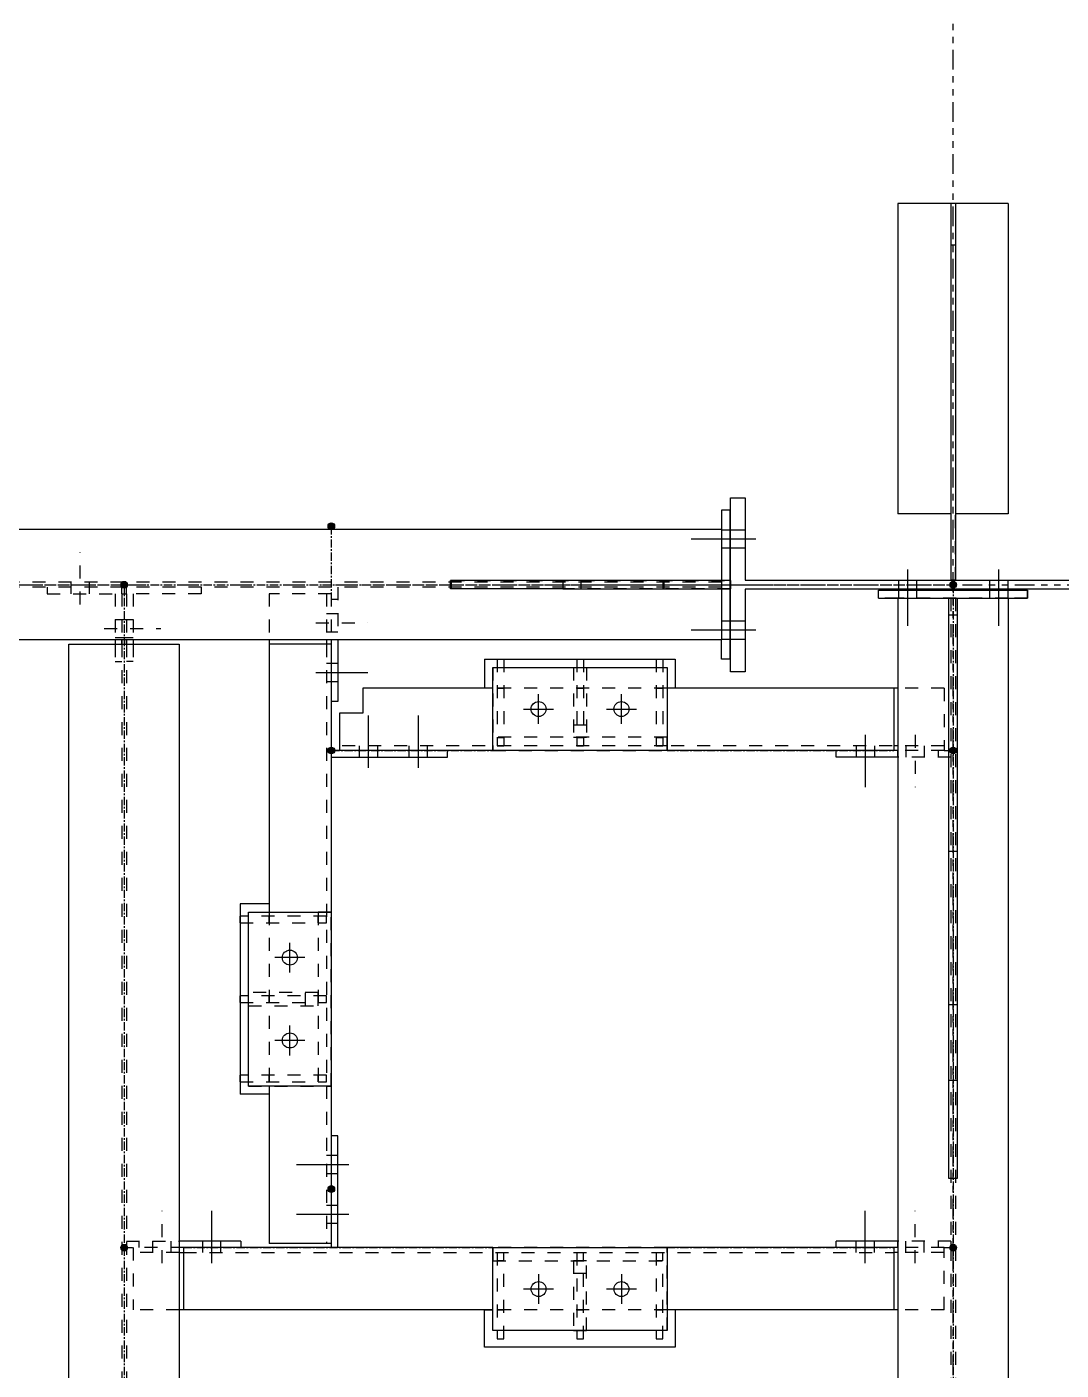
# Model space of a CAD drawing. Header units: inches. Extents: x 209270 to 234360, y -180214 to -150194.
# Drawn here: x 230801 to 232361, y -155699 to -153673 of the extents above; entities that cross this region are included whole.
import ezdxf

# ---------------------------------------------------------------- set-up
doc = ezdxf.new("R2010")
doc.units = ezdxf.units.IN
doc.header["$LTSCALE"] = 10
doc.header["$MEASUREMENT"] = 0
for name, pattern in [('CENTER', [2, 1.25, -0.25, 0.25, -0.25]), ('DXK_LINE_DOT2', [3.9198, 1.9599, -1.9599]), ('DXK_LINE_DOT5', [7.8785, 2.979, -0.9799, 0.9799, -0.9799, 0.9799, -0.9799])]:
    doc.linetypes.add(name, pattern=pattern)
for name, color, linetype in [('_STR_0', 2, 'Continuous'), ('_STR_1', 2, 'Continuous'), ('_STR_2', 2, 'Continuous'), ('_STR_4', 2, 'Continuous')]:
    doc.layers.add(name, color=color, linetype=linetype)

# ---------------------------------------------------------------- blocks, each defined once
blk = doc.blocks.new('GridLine-116860372-116904 - 114867')
at = {"layer": '_STR_2', "linetype": 'DXK_LINE_DOT5'}
blk.add_line((232197.6, -167130.5), (232197.6, -151923.3), dxfattribs=at)
blk = doc.blocks.new('GridLine-116860372-116908 - 114867')
at = {"layer": '_STR_2', "linetype": 'DXK_LINE_DOT5'}
blk.add_line((210782.4, -154514.2), (232759.1, -154514.2), dxfattribs=at)
blk = doc.blocks.new('Part-116860372-116054 - 114867')
at = {"layer": '_STR_1', "linetype": 'DXK_LINE_DOT2'}
for p, q in [((231848.4, -154430.9), (231848.4, -154507.9)), ((231848.4, -154520.4), (231848.4, -154597.4)), ((231860.9, -154507.9), (231860.9, -154520.4))]:
    blk.add_line(p, q, dxfattribs=at)
at = {"layer": '_STR_2', "linetype": 'Continuous'}
for p, q in [((231848.4, -154401.7), (231848.4, -154430.9)), ((231860.9, -154401.7), (231848.4, -154401.7)), ((231860.9, -154401.7), (231860.9, -154507.9)), ((231860.9, -154520.4), (231860.9, -154626.7)), ((231848.4, -154626.7), (231848.4, -154597.4)), ((231860.9, -154626.7), (231848.4, -154626.7))]:
    blk.add_line(p, q, dxfattribs=at)
blk = doc.blocks.new('Part-116860372-150008 - 114867')
at = {"layer": '_STR_1', "linetype": 'DXK_LINE_DOT2'}
blk.add_line((231166.3, -155007.9), (231166.3, -155270.4), dxfattribs=at)
at = {"layer": '_STR_2', "linetype": 'Continuous'}
for p, q in [((231122.6, -154995.4), (231122.6, -155282.9)), ((231166.3, -154995.4), (231122.6, -154995.4)), ((231166.3, -154995.4), (231166.3, -155007.9)), ((231166.3, -155270.4), (231166.3, -155282.9)), ((231166.3, -155282.9), (231122.6, -155282.9))]:
    blk.add_line(p, q, dxfattribs=at)
blk = doc.blocks.new('Part-116860372-114886 - 114867')
at = {"layer": '_STR_4', "linetype": 'Continuous'}
blk.add_hatch(color=256, dxfattribs=at).paths.add_polyline_path([(232197.6, -154519.2, -1), (232197.6, -154509.2, -1)])
at = {"layer": '_STR_2', "linetype": 'Continuous'}
for p, q in [((231862.1, -154645.4), (231862.1, -154382.9)), ((231862.1, -154382.9), (231883.9, -154382.9)), ((231883.9, -154382.9), (231883.9, -154507.4)), ((232511.3, -154382.9), (232533, -154382.9)), ((232511.3, -154507.4), (232511.3, -154382.9)), ((232533, -154382.9), (232533, -154645.4)), ((231883.9, -154507.4), (232511.3, -154507.4)), ((232511.3, -154520.9), (231883.9, -154520.9)), ((231883.9, -154520.9), (231883.9, -154645.4)), ((232511.3, -154645.4), (232511.3, -154520.9)), ((231883.9, -154645.4), (231862.1, -154645.4)), ((232533, -154645.4), (232511.3, -154645.4))]:
    blk.add_line(p, q, dxfattribs=at)
at = {"layer": '_STR_4', "linetype": 'CENTER'}
blk.add_line((232197.6, -154514.2), (232197.6, -154514.2), dxfattribs=at)
at = {"layer": '_STR_4', "linetype": 'Continuous'}
blk.add_circle((232197.6, -154514.2), 5, dxfattribs=at)
blk = doc.blocks.new('Part-116860372-150029 - 114867')
at = {"layer": '_STR_1', "linetype": 'DXK_LINE_DOT2'}
for p, q in [((231630.1, -154626.7), (231630.1, -154626.7)), ((231630.1, -154626.7), (231630.1, -154757)), ((231630.1, -154626.7), (231640.1, -154626.7)), ((231640.1, -154626.7), (231640.1, -154626.7)), ((231640.1, -154626.7), (231640.1, -154757)), ((231630.1, -154670.3), (231640.1, -154670.4)), ((231640.1, -154670.4), (231630.1, -154670.4)), ((231630.1, -154744.5), (231640.1, -154744.5)), ((231630.1, -154744.5), (231640.1, -154744.5)), ((231630.1, -154757), (231640.1, -154757)), ((231630.1, -154757), (231640.1, -154757))]:
    blk.add_line(p, q, dxfattribs=at)
blk = doc.blocks.new('Part-116860372-114889 - 114867')
at = {"layer": '_STR_4', "linetype": 'Continuous'}
blk.add_hatch(color=256, dxfattribs=at).paths.add_polyline_path([(232197.6, -154519.2, -1), (232197.6, -154509.2, -1)])
at = {"layer": '_STR_1', "linetype": 'DXK_LINE_DOT2'}
for p, q in [((231848.4, -154510.6), (228796.8, -154510.6)), ((231848.4, -154517.7), (228796.8, -154517.7)), ((231848.4, -154507.9), (231848.4, -154520.4))]:
    blk.add_line(p, q, dxfattribs=at)
at = {"layer": '_STR_2', "linetype": 'Continuous'}
for p, q in [((231848.4, -154430.9), (228796.8, -154430.9)), ((231848.4, -154430.9), (231848.4, -154507.9)), ((231848.4, -154520.4), (231848.4, -154597.4)), ((231848.4, -154597.4), (228796.8, -154597.4))]:
    blk.add_line(p, q, dxfattribs=at)
at = {"layer": '_STR_4', "linetype": 'CENTER'}
blk.add_line((228447.6, -154514.2), (232197.6, -154514.2), dxfattribs=at)
at = {"layer": '_STR_4', "linetype": 'Continuous'}
blk.add_circle((232197.6, -154514.2), 5, dxfattribs=at)
blk = doc.blocks.new('Part-116860372-150024 - 114867')
at = {"layer": '_STR_1', "linetype": 'DXK_LINE_DOT2'}
for p, q in [((231625.1, -154639.2), (231625.1, -154744.2)), ((231625.1, -154639.2), (231645.1, -154639.2)), ((231645.1, -154639.2), (231645.1, -154744.2)), ((231625.1, -154725.4), (231645.1, -154725.4)), ((231625.1, -154744.2), (231645.1, -154744.2))]:
    blk.add_line(p, q, dxfattribs=at)
blk = doc.blocks.new('Part-116860372-114979 - 114867')
at = {"layer": '_STR_4', "linetype": 'Continuous'}
blk.add_hatch(color=256, dxfattribs=at).paths.add_polyline_path([(232197.6, -154519.2, -1), (232197.6, -154509.2, -1)])
at = {"layer": '_STR_1', "linetype": 'DXK_LINE_DOT2'}
for p, q in [((232280.8, -154534.7), (232114.3, -154534.7)), ((232194, -154534.7), (232194, -157915)), ((232201.1, -154534.7), (232201.1, -157915))]:
    blk.add_line(p, q, dxfattribs=at)
at = {"layer": '_STR_2', "linetype": 'Continuous'}
for p, q in [((232114.3, -154534.7), (232114.3, -157915)), ((232280.8, -154534.7), (232280.8, -157915))]:
    blk.add_line(p, q, dxfattribs=at)
at = {"layer": '_STR_4', "linetype": 'CENTER'}
blk.add_line((232197.6, -154514.2), (232197.6, -158264.2), dxfattribs=at)
at = {"layer": '_STR_4', "linetype": 'Continuous'}
blk.add_circle((232197.6, -154514.2), 5, dxfattribs=at)
blk = doc.blocks.new('Part-116860372-115850 - 114867')
at = {"layer": '_STR_1', "linetype": 'DXK_LINE_DOT2'}
for p, q in [((232114.3, -154774.2), (232114.3, -154764.2)), ((232175.3, -154764.2), (232175.3, -154774.2)), ((232194, -154774.2), (232114.3, -154774.2))]:
    blk.add_line(p, q, dxfattribs=at)
at = {"layer": '_STR_2', "linetype": 'Continuous'}
for p, q in [((232021.5, -154774.2), (232021.5, -154764.2)), ((232114.3, -154764.2), (232108.1, -154764.2)), ((232114.3, -154774.2), (232021.5, -154774.2))]:
    blk.add_line(p, q, dxfattribs=at)
blk = doc.blocks.new('Bolt-116860372-115845 - 114867')
at = {"layer": '_STR_1', "linetype": 'DXK_LINE_DOT2'}
for p, q in [((232140.3, -155537.5), (232140.3, -155458.8)), ((232126.6, -155514.2), (232126.6, -155504.2)), ((232126.6, -155521.3), (232126.6, -155514.2)), ((232154.1, -155514.2), (232154.1, -155504.2)), ((232154.1, -155521.3), (232154.1, -155514.2))]:
    blk.add_line(p, q, dxfattribs=at)
at = {"layer": '_STR_2', "linetype": 'Continuous'}
for p, q in [((232065.3, -155537.5), (232065.3, -155458.8)), ((232051.6, -155514.2), (232051.6, -155504.2)), ((232051.6, -155521.3), (232051.6, -155514.2)), ((232079.1, -155514.2), (232079.1, -155504.2)), ((232079.1, -155521.3), (232079.1, -155514.2))]:
    blk.add_line(p, q, dxfattribs=at)
blk = doc.blocks.new('Part-116860372-114978 - 114867')
at = {"layer": '_STR_4', "linetype": 'Continuous'}
blk.add_hatch(color=256, dxfattribs=at).paths.add_polyline_path([(230947.6, -154519.2, -1), (230947.6, -154509.2, -1)])
at = {"layer": '_STR_1', "linetype": 'DXK_LINE_DOT2'}
for p, q in [((230944, -154527.7), (230944, -154597.4)), ((230944, -154527.7), (230951.1, -154527.7)), ((230951.1, -154527.7), (230951.1, -154597.4)), ((230944, -154603.7), (230944, -158174.7)), ((230951.1, -154603.7), (230951.1, -158174.7))]:
    blk.add_line(p, q, dxfattribs=at)
at = {"layer": '_STR_2', "linetype": 'Continuous'}
for p, q in [((230944, -154597.4), (230944, -154603.7)), ((230951.1, -154597.4), (230951.1, -154603.7)), ((230864.3, -158174.7), (230864.3, -154603.7)), ((230864.3, -154603.7), (231030.8, -154603.7)), ((231030.8, -154603.7), (231030.8, -158174.7))]:
    blk.add_line(p, q, dxfattribs=at)
at = {"layer": '_STR_4', "linetype": 'CENTER'}
blk.add_line((230947.6, -154514.2), (230947.6, -158264.2), dxfattribs=at)
at = {"layer": '_STR_4', "linetype": 'Continuous'}
blk.add_circle((230947.6, -154514.2), 5, dxfattribs=at)
blk = doc.blocks.new('Bolt-116860372-115857 - 114867')
at = {"layer": '_STR_2', "linetype": 'Continuous'}
for p, q in [((231286.3, -155389.2), (231207.6, -155389.2)), ((231260.1, -155375.4), (231252.9, -155375.4)), ((231270.1, -155375.4), (231260.1, -155375.4)), ((231260.1, -155402.9), (231252.9, -155402.9)), ((231270.1, -155402.9), (231260.1, -155402.9)), ((231260.1, -155450.4), (231252.9, -155450.4)), ((231270.1, -155450.4), (231260.1, -155450.4)), ((231286.3, -155464.2), (231207.6, -155464.2)), ((231260.1, -155477.9), (231252.9, -155477.9)), ((231270.1, -155477.9), (231260.1, -155477.9))]:
    blk.add_line(p, q, dxfattribs=at)
blk = doc.blocks.new('Part-116860372-150022 - 114867')
at = {"layer": '_STR_1', "linetype": 'DXK_LINE_DOT2'}
for p, q in [((231503.8, -154639.2), (231503.8, -154764.2)), ((231503.8, -154639.2), (231766.3, -154639.2)), ((231766.3, -154639.2), (231766.3, -154764.2)), ((231503.8, -154764.2), (231766.3, -154764.2))]:
    blk.add_line(p, q, dxfattribs=at)
blk = doc.blocks.new('Bolt-116860372-115843 - 114867')
at = {"layer": '_STR_1', "linetype": 'DXK_LINE_DOT2'}
for p, q in [((231004.8, -155537.5), (231004.8, -155458.8)), ((230991.1, -155514.2), (230991.1, -155504.2)), ((230991.1, -155521.3), (230991.1, -155514.2)), ((231018.6, -155514.2), (231018.6, -155504.2)), ((231018.6, -155521.3), (231018.6, -155514.2))]:
    blk.add_line(p, q, dxfattribs=at)
at = {"layer": '_STR_2', "linetype": 'Continuous'}
for p, q in [((231079.8, -155537.5), (231079.8, -155458.8)), ((231066.1, -155514.2), (231066.1, -155504.2)), ((231066.1, -155521.3), (231066.1, -155514.2)), ((231093.6, -155514.2), (231093.6, -155504.2)), ((231093.6, -155521.3), (231093.6, -155514.2))]:
    blk.add_line(p, q, dxfattribs=at)
blk = doc.blocks.new('Bolt-116860372-150030 - 114867')
at = {"layer": '_STR_2', "linetype": 'Continuous'}
for p, q in [((231572.6, -154724.2), (231572.6, -154679.2)), ((231697.6, -154724.2), (231697.6, -154679.2)), ((231550.1, -154701.7), (231595.1, -154701.7)), ((231675.1, -154701.7), (231720.1, -154701.7))]:
    blk.add_line(p, q, dxfattribs=at)
for centre in [(231572.6, -154701.7), (231697.6, -154701.7)]:
    blk.add_circle(centre, 11.3, dxfattribs=at)
blk = doc.blocks.new('Part-116860372-115853 - 114867')
at = {"layer": '_STR_2', "linetype": 'Continuous'}
for p, q in [((231272.6, -154764.2), (231260.1, -154764.2)), ((231435.1, -154774.2), (231435.1, -154764.2)), ((231260.1, -154774.2), (231435.1, -154774.2))]:
    blk.add_line(p, q, dxfattribs=at)
blk = doc.blocks.new('Part-116860372-150018 - 114867')
at = {"layer": '_STR_1', "linetype": 'DXK_LINE_DOT2'}
for p, q in [((231750.1, -155521.4), (231750.1, -155651.7)), ((231750.1, -155521.4), (231760.1, -155521.4)), ((231750.1, -155521.4), (231760.1, -155521.4)), ((231750.1, -155533.8), (231760.1, -155533.8)), ((231750.1, -155533.8), (231760.1, -155533.8)), ((231760.1, -155651.7), (231760.1, -155521.4)), ((231760.1, -155607.9), (231750.1, -155607.9)), ((231750.1, -155608), (231760.1, -155608)), ((231750.1, -155651.7), (231760.1, -155651.7)), ((231750.1, -155651.7), (231750.1, -155651.7)), ((231760.1, -155651.7), (231760.1, -155651.7))]:
    blk.add_line(p, q, dxfattribs=at)
blk = doc.blocks.new('Bolt-116860372-115851 - 114867')
at = {"layer": '_STR_1', "linetype": 'DXK_LINE_DOT2'}
for p, q in [((232140.3, -154740.8), (232140.3, -154819.5)), ((232126.5, -154757), (232126.5, -154764.2)), ((232126.5, -154764.2), (232126.5, -154774.2)), ((232154, -154757), (232154, -154764.2)), ((232154, -154764.2), (232154, -154774.2))]:
    blk.add_line(p, q, dxfattribs=at)
at = {"layer": '_STR_2', "linetype": 'Continuous'}
for p, q in [((232065.3, -154740.8), (232065.3, -154819.5)), ((232051.5, -154757), (232051.5, -154764.2)), ((232051.5, -154764.2), (232051.5, -154774.2)), ((232079, -154757), (232079, -154764.2)), ((232079, -154764.2), (232079, -154774.2))]:
    blk.add_line(p, q, dxfattribs=at)
blk = doc.blocks.new('Part-116860372-115378 - 114867')
at = {"layer": '_STR_1', "linetype": 'DXK_LINE_DOT2'}
for p, q in [((230831.5, -154517.7), (230831.5, -154527.7)), ((230944, -154527.7), (230944, -154517.7)), ((230831.5, -154527.7), (230934, -154527.7)), ((230934, -154527.7), (230934, -154597.4)), ((230944, -154603.7), (230944, -154597.4)), ((230934, -154603.7), (230934, -154630.2)), ((230934, -154630.2), (230944, -154630.2))]:
    blk.add_line(p, q, dxfattribs=at)
at = {"layer": '_STR_2', "linetype": 'Continuous'}
blk.add_line((230934, -154597.4), (230934, -154603.7), dxfattribs=at)
blk = doc.blocks.new('Bolt-116860372-115859 - 114867')
at = {"layer": '_STR_1', "linetype": 'DXK_LINE_DOT2'}
for p, q in [((231252.9, -154557.7), (231260.1, -154557.7)), ((231260.1, -154557.7), (231270.1, -154557.7)), ((231236.7, -154571.5), (231315.4, -154571.5)), ((231252.9, -154585.2), (231260.1, -154585.2)), ((231260.1, -154585.2), (231270.1, -154585.2))]:
    blk.add_line(p, q, dxfattribs=at)
at = {"layer": '_STR_2', "linetype": 'Continuous'}
for p, q in [((231252.9, -154632.7), (231260.1, -154632.7)), ((231260.1, -154632.7), (231270.1, -154632.7)), ((231236.7, -154646.5), (231315.4, -154646.5)), ((231252.9, -154660.2), (231260.1, -154660.2)), ((231260.1, -154660.2), (231270.1, -154660.2))]:
    blk.add_line(p, q, dxfattribs=at)
blk = doc.blocks.new('Part-116860372-150006 - 114867')
at = {"layer": '_STR_1', "linetype": 'DXK_LINE_DOT2'}
for p, q in [((231240.1, -155129.2), (231135.1, -155129.2)), ((231135.1, -155149.2), (231135.1, -155129.2)), ((231221.3, -155149.2), (231221.3, -155129.2)), ((231240.1, -155149.2), (231240.1, -155129.2)), ((231135.1, -155149.2), (231240.1, -155149.2))]:
    blk.add_line(p, q, dxfattribs=at)
blk = doc.blocks.new('Part-116860372-115095 - 114867')
at = {"layer": '_STR_4', "linetype": 'Continuous'}
for points in [[(231260.1, -154430.8, -1), (231260.1, -154420.8, -1)], [(231260.1, -155430.8, -1), (231260.1, -155420.8, -1)]]:
    blk.add_hatch(color=256, dxfattribs=at).paths.add_polyline_path(points)
at = {"layer": '_STR_1', "linetype": 'DXK_LINE_DOT2'}
for p, q in [((231260.1, -154527.7), (231166.3, -154527.7)), ((231166.3, -154527.7), (231166.3, -154597.4)), ((231252.9, -154527.7), (231252.9, -154597.4)), ((231260.1, -154527.7), (231260.1, -154690.2)), ((231252.9, -154603.7), (231252.9, -155507.9)), ((231166.3, -155007.9), (231166.3, -155270.4)), ((231260.1, -155007.9), (231260.1, -155270.4))]:
    blk.add_line(p, q, dxfattribs=at)
at = {"layer": '_STR_2', "linetype": 'Continuous'}
for p, q in [((231166.3, -154597.4), (231166.3, -155007.9)), ((231252.9, -154597.4), (231252.9, -154603.7)), ((231260.1, -154603.7), (231166.3, -154603.7)), ((231260.1, -154603.7), (231260.1, -155007.9)), ((231166.3, -155270.4), (231166.3, -155507.9)), ((231260.1, -155270.4), (231260.1, -155507.9)), ((231260.1, -155507.9), (231166.3, -155507.9))]:
    blk.add_line(p, q, dxfattribs=at)
at = {"layer": '_STR_4', "linetype": 'CENTER'}
for p, q in [((231260.1, -154425.8), (231260.1, -154527.7)), ((231260.1, -154690.2), (231260.1, -155007.9)), ((231260.1, -155270.4), (231260.1, -155425.8))]:
    blk.add_line(p, q, dxfattribs=at)
at = {"layer": '_STR_4', "linetype": 'Continuous'}
for centre in [(231260.1, -154425.8), (231260.1, -155425.8)]:
    blk.add_circle(centre, 5, dxfattribs=at)
blk = doc.blocks.new('Part-116860372-115096 - 114867')
at = {"layer": '_STR_4', "linetype": 'Continuous'}
for points in [[(230947.6, -155519.2, -1), (230947.6, -155509.2, -1)], [(232197.6, -155519.2, -1), (232197.6, -155509.2, -1)]]:
    blk.add_hatch(color=256, dxfattribs=at).paths.add_polyline_path(points)
at = {"layer": '_STR_1', "linetype": 'DXK_LINE_DOT2'}
for p, q in [((230961.1, -155514.2), (230961.1, -155607.9)), ((231037.1, -155514.2), (230961.1, -155514.2)), ((231766.3, -155514.2), (231503.8, -155514.2)), ((232184, -155514.2), (232108.1, -155514.2)), ((232184, -155607.9), (232184, -155514.2)), ((231030.8, -155521.3), (230961.1, -155521.3)), ((231037.1, -155521.3), (232108.1, -155521.3)), ((232184, -155521.3), (232114.3, -155521.3)), ((231030.8, -155607.9), (230961.1, -155607.9)), ((231766.3, -155607.9), (231503.8, -155607.9)), ((232184, -155607.9), (232114.3, -155607.9))]:
    blk.add_line(p, q, dxfattribs=at)
at = {"layer": '_STR_2', "linetype": 'Continuous'}
for p, q in [((231503.8, -155514.2), (231037.1, -155514.2)), ((231037.1, -155514.2), (231037.1, -155607.9)), ((232108.1, -155514.2), (231766.3, -155514.2)), ((232108.1, -155514.2), (232108.1, -155607.9)), ((231030.8, -155521.3), (231037.1, -155521.3)), ((232114.3, -155521.3), (232108.1, -155521.3)), ((231503.8, -155607.9), (231030.8, -155607.9)), ((232114.3, -155607.9), (231766.3, -155607.9))]:
    blk.add_line(p, q, dxfattribs=at)
at = {"layer": '_STR_4', "linetype": 'CENTER'}
for p, q in [((230947.6, -155514.2), (230961.1, -155514.2)), ((231037.1, -155514.2), (231503.8, -155514.2)), ((231766.3, -155514.2), (232108.1, -155514.2)), ((232184, -155514.2), (232197.6, -155514.2))]:
    blk.add_line(p, q, dxfattribs=at)
at = {"layer": '_STR_4', "linetype": 'Continuous'}
for centre in [(230947.6, -155514.2), (232197.6, -155514.2)]:
    blk.add_circle(centre, 5, dxfattribs=at)
blk = doc.blocks.new('Part-116860372-115097 - 114867')
at = {"layer": '_STR_4', "linetype": 'Continuous'}
for points in [[(231260.1, -154769.2, -1), (231260.1, -154759.2, -1)], [(232197.6, -154769.2, -1), (232197.6, -154759.2, -1)]]:
    blk.add_hatch(color=256, dxfattribs=at).paths.add_polyline_path(points)
at = {"layer": '_STR_1', "linetype": 'DXK_LINE_DOT2'}
for p, q in [((231766.3, -154670.4), (231503.8, -154670.4)), ((232184, -154670.4), (232114.3, -154670.4)), ((232184, -154670.4), (232184, -154764.2)), ((231766.3, -154757), (231272.6, -154757)), ((231766.3, -154764.2), (231503.8, -154764.2)), ((232184, -154757), (231766.3, -154757)), ((232184, -154764.2), (232108.1, -154764.2))]:
    blk.add_line(p, q, dxfattribs=at)
at = {"layer": '_STR_2', "linetype": 'Continuous'}
for p, q in [((231307.6, -154670.4), (231307.6, -154707.9)), ((231503.8, -154670.4), (231307.6, -154670.4)), ((232114.3, -154670.4), (231766.3, -154670.4)), ((232108.1, -154670.4), (232108.1, -154764.2)), ((231272.6, -154707.9), (231272.6, -154764.2)), ((231307.6, -154707.9), (231272.6, -154707.9)), ((231503.8, -154764.2), (231272.6, -154764.2)), ((232108.1, -154764.2), (231766.3, -154764.2)), ((232114.3, -154757), (232108.1, -154757))]:
    blk.add_line(p, q, dxfattribs=at)
at = {"layer": '_STR_4', "linetype": 'CENTER'}
for p, q in [((231260.1, -154764.2), (231503.8, -154764.2)), ((231766.3, -154764.2), (232108.1, -154764.2)), ((232184, -154764.2), (232197.6, -154764.2))]:
    blk.add_line(p, q, dxfattribs=at)
at = {"layer": '_STR_4', "linetype": 'Continuous'}
for centre in [(231260.1, -154764.2), (232197.6, -154764.2)]:
    blk.add_circle(centre, 5, dxfattribs=at)
blk = doc.blocks.new('Bolt-116860372-115408 - 114867')
at = {"layer": '_STR_2', "linetype": 'Continuous'}
for p, q in [((232128.8, -154491.2), (232128.8, -154576.2)), ((232128.8, -154491.2), (232128.8, -154576.2)), ((232128.8, -154491.2), (232128.8, -154576.2)), ((232128.8, -154491.2), (232128.8, -154576.2)), ((232128.8, -154491.2), (232128.8, -154576.2)), ((232128.8, -154491.2), (232128.8, -154576.2)), ((232128.8, -154491.2), (232128.8, -154576.2)), ((232128.8, -154491.2), (232128.8, -154576.2)), ((232128.8, -154491.2), (232128.8, -154576.2)), ((232128.8, -154491.2), (232128.8, -154576.2)), ((232128.8, -154491.2), (232128.8, -154576.2)), ((232128.8, -154491.2), (232128.8, -154576.2)), ((232128.8, -154491.2), (232128.8, -154576.2)), ((232128.8, -154491.2), (232128.8, -154576.2)), ((232266.3, -154491.2), (232266.3, -154576.2)), ((232266.3, -154491.2), (232266.3, -154576.2)), ((232266.3, -154491.2), (232266.3, -154576.2)), ((232266.3, -154491.2), (232266.3, -154576.2)), ((232266.3, -154491.2), (232266.3, -154576.2)), ((232266.3, -154491.2), (232266.3, -154576.2)), ((232266.3, -154491.2), (232266.3, -154576.2)), ((232266.3, -154491.2), (232266.3, -154576.2)), ((232266.3, -154491.2), (232266.3, -154576.2)), ((232266.3, -154491.2), (232266.3, -154576.2)), ((232266.3, -154491.2), (232266.3, -154576.2)), ((232266.3, -154491.2), (232266.3, -154576.2)), ((232266.3, -154491.2), (232266.3, -154576.2)), ((232266.3, -154491.2), (232266.3, -154576.2)), ((232115.1, -154507.4), (232115.1, -154520.9)), ((232115.1, -154507.4), (232115.1, -154520.9)), ((232115.1, -154507.4), (232115.1, -154520.9)), ((232115.1, -154507.4), (232115.1, -154520.9)), ((232115.1, -154507.4), (232115.1, -154520.9)), ((232115.1, -154507.4), (232115.1, -154520.9)), ((232115.1, -154507.4), (232115.1, -154520.9)), ((232115.1, -154507.4), (232115.1, -154520.9)), ((232115.1, -154507.4), (232115.1, -154520.9)), ((232115.1, -154507.4), (232115.1, -154520.9)), ((232115.1, -154507.4), (232115.1, -154520.9)), ((232115.1, -154507.4), (232115.1, -154520.9)), ((232115.1, -154507.4), (232115.1, -154520.9)), ((232115.1, -154507.4), (232115.1, -154520.9)), ((232115.1, -154522.2), (232115.1, -154534.7)), ((232115.1, -154522.2), (232115.1, -154534.7)), ((232115.1, -154522.2), (232115.1, -154534.7)), ((232115.1, -154522.2), (232115.1, -154534.7)), ((232115.1, -154522.2), (232115.1, -154534.7)), ((232115.1, -154522.2), (232115.1, -154534.7)), ((232115.1, -154522.2), (232115.1, -154534.7)), ((232115.1, -154522.2), (232115.1, -154534.7)), ((232115.1, -154522.2), (232115.1, -154534.7)), ((232115.1, -154522.2), (232115.1, -154534.7)), ((232115.1, -154522.2), (232115.1, -154534.7)), ((232115.1, -154522.2), (232115.1, -154534.7)), ((232115.1, -154522.2), (232115.1, -154534.7)), ((232115.1, -154522.2), (232115.1, -154534.7)), ((232142.6, -154507.4), (232142.6, -154520.9)), ((232142.6, -154507.4), (232142.6, -154520.9)), ((232142.6, -154507.4), (232142.6, -154520.9)), ((232142.6, -154507.4), (232142.6, -154520.9)), ((232142.6, -154507.4), (232142.6, -154520.9)), ((232142.6, -154507.4), (232142.6, -154520.9)), ((232142.6, -154507.4), (232142.6, -154520.9)), ((232142.6, -154507.4), (232142.6, -154520.9)), ((232142.6, -154507.4), (232142.6, -154520.9)), ((232142.6, -154507.4), (232142.6, -154520.9)), ((232142.6, -154507.4), (232142.6, -154520.9)), ((232142.6, -154507.4), (232142.6, -154520.9)), ((232142.6, -154507.4), (232142.6, -154520.9)), ((232142.6, -154507.4), (232142.6, -154520.9)), ((232142.6, -154522.2), (232142.6, -154534.7)), ((232142.6, -154522.2), (232142.6, -154534.7)), ((232142.6, -154522.2), (232142.6, -154534.7)), ((232142.6, -154522.2), (232142.6, -154534.7)), ((232142.6, -154522.2), (232142.6, -154534.7)), ((232142.6, -154522.2), (232142.6, -154534.7)), ((232142.6, -154522.2), (232142.6, -154534.7)), ((232142.6, -154522.2), (232142.6, -154534.7)), ((232142.6, -154522.2), (232142.6, -154534.7)), ((232142.6, -154522.2), (232142.6, -154534.7)), ((232142.6, -154522.2), (232142.6, -154534.7)), ((232142.6, -154522.2), (232142.6, -154534.7)), ((232142.6, -154522.2), (232142.6, -154534.7)), ((232142.6, -154522.2), (232142.6, -154534.7)), ((232252.6, -154507.4), (232252.6, -154520.9)), ((232252.6, -154507.4), (232252.6, -154520.9)), ((232252.6, -154507.4), (232252.6, -154520.9)), ((232252.6, -154507.4), (232252.6, -154520.9)), ((232252.6, -154507.4), (232252.6, -154520.9)), ((232252.6, -154507.4), (232252.6, -154520.9)), ((232252.6, -154507.4), (232252.6, -154520.9)), ((232252.6, -154507.4), (232252.6, -154520.9)), ((232252.6, -154507.4), (232252.6, -154520.9)), ((232252.6, -154507.4), (232252.6, -154520.9)), ((232252.6, -154507.4), (232252.6, -154520.9)), ((232252.6, -154507.4), (232252.6, -154520.9)), ((232252.6, -154507.4), (232252.6, -154520.9)), ((232252.6, -154507.4), (232252.6, -154520.9)), ((232252.6, -154522.2), (232252.6, -154534.7)), ((232252.6, -154522.2), (232252.6, -154534.7)), ((232252.6, -154522.2), (232252.6, -154534.7)), ((232252.6, -154522.2), (232252.6, -154534.7)), ((232252.6, -154522.2), (232252.6, -154534.7)), ((232252.6, -154522.2), (232252.6, -154534.7)), ((232252.6, -154522.2), (232252.6, -154534.7)), ((232252.6, -154522.2), (232252.6, -154534.7)), ((232252.6, -154522.2), (232252.6, -154534.7)), ((232252.6, -154522.2), (232252.6, -154534.7)), ((232252.6, -154522.2), (232252.6, -154534.7)), ((232252.6, -154522.2), (232252.6, -154534.7)), ((232252.6, -154522.2), (232252.6, -154534.7)), ((232252.6, -154522.2), (232252.6, -154534.7)), ((232280.1, -154507.4), (232280.1, -154520.9)), ((232280.1, -154507.4), (232280.1, -154520.9)), ((232280.1, -154507.4), (232280.1, -154520.9)), ((232280.1, -154507.4), (232280.1, -154520.9)), ((232280.1, -154507.4), (232280.1, -154520.9)), ((232280.1, -154507.4), (232280.1, -154520.9)), ((232280.1, -154507.4), (232280.1, -154520.9)), ((232280.1, -154507.4), (232280.1, -154520.9)), ((232280.1, -154507.4), (232280.1, -154520.9)), ((232280.1, -154507.4), (232280.1, -154520.9)), ((232280.1, -154507.4), (232280.1, -154520.9)), ((232280.1, -154507.4), (232280.1, -154520.9)), ((232280.1, -154507.4), (232280.1, -154520.9)), ((232280.1, -154507.4), (232280.1, -154520.9)), ((232280.1, -154522.2), (232280.1, -154534.7)), ((232280.1, -154522.2), (232280.1, -154534.7)), ((232280.1, -154522.2), (232280.1, -154534.7)), ((232280.1, -154522.2), (232280.1, -154534.7)), ((232280.1, -154522.2), (232280.1, -154534.7)), ((232280.1, -154522.2), (232280.1, -154534.7)), ((232280.1, -154522.2), (232280.1, -154534.7)), ((232280.1, -154522.2), (232280.1, -154534.7)), ((232280.1, -154522.2), (232280.1, -154534.7)), ((232280.1, -154522.2), (232280.1, -154534.7)), ((232280.1, -154522.2), (232280.1, -154534.7)), ((232280.1, -154522.2), (232280.1, -154534.7)), ((232280.1, -154522.2), (232280.1, -154534.7)), ((232280.1, -154522.2), (232280.1, -154534.7))]:
    blk.add_line(p, q, dxfattribs=at)
blk = doc.blocks.new('Part-116860372-154277 - 114867')
at = {"layer": '_STR_1', "linetype": 'DXK_LINE_DOT2'}
for p, q in [((232194, -153939.2), (232194, -154001.7)), ((232201.1, -154507.4), (232201.1, -154407.4)), ((232201.1, -154507.4), (232194, -154507.4)), ((232194, -154507.4), (232201.1, -154507.4)), ((232201.1, -154507.4), (232201.1, -154507.4))]:
    blk.add_line(p, q, dxfattribs=at)
at = {"layer": '_STR_2', "linetype": 'Continuous'}
for p, q in [((232280.8, -153939.2), (232114.3, -153939.2)), ((232114.3, -153939.2), (232114.3, -154407.4)), ((232194, -153939.2), (232194, -154507.4)), ((232201.1, -153939.2), (232201.1, -154507.4)), ((232280.8, -153939.2), (232280.8, -154407.4)), ((232194, -154001.7), (232201.1, -154001.7)), ((232194, -154407.4), (232114.3, -154407.4)), ((232280.8, -154407.4), (232201.1, -154407.4))]:
    blk.add_line(p, q, dxfattribs=at)
blk = doc.blocks.new('Part-116860372-150025 - 114867')
at = {"layer": '_STR_2', "linetype": 'Continuous'}
for p, q in [((231503.8, -154764.2), (231503.8, -154639.2)), ((231503.8, -154639.2), (231766.3, -154639.2)), ((231766.3, -154639.2), (231766.3, -154764.2)), ((231766.3, -154764.2), (231503.8, -154764.2))]:
    blk.add_line(p, q, dxfattribs=at)
blk = doc.blocks.new('Part-116860372-115377 - 114867')
at = {"layer": '_STR_1', "linetype": 'DXK_LINE_DOT2'}
for p, q in [((230951.1, -154527.7), (230951.1, -154517.7)), ((231063.6, -154517.7), (231063.6, -154527.7)), ((231063.6, -154527.7), (230961.1, -154527.7)), ((230961.1, -154527.7), (230961.1, -154597.4)), ((230951.1, -154603.7), (230951.1, -154597.4)), ((230961.1, -154603.7), (230961.1, -154630.2)), ((230961.1, -154630.2), (230951.1, -154630.2))]:
    blk.add_line(p, q, dxfattribs=at)
at = {"layer": '_STR_2', "linetype": 'Continuous'}
blk.add_line((230961.1, -154597.4), (230961.1, -154603.7), dxfattribs=at)
blk = doc.blocks.new('Bolt-116860372-115379 - 114867')
at = {"layer": '_STR_1', "linetype": 'DXK_LINE_DOT2'}
for p, q in [((230917.8, -154580.2), (231002.8, -154580.2)), ((230934, -154566.5), (230944, -154566.5)), ((230944, -154566.5), (230951.1, -154566.5)), ((230951.1, -154566.5), (230961.1, -154566.5)), ((230934, -154594), (230944, -154594)), ((230944, -154594), (230951.1, -154594)), ((230951.1, -154594), (230961.1, -154594))]:
    blk.add_line(p, q, dxfattribs=at)
blk = doc.blocks.new('Bolt-116860372-115385 - 114867')
at = {"layer": '_STR_1', "linetype": 'DXK_LINE_DOT2'}
for p, q in [((230881.5, -154544), (230881.5, -154465.2)), ((230867.8, -154517.7), (230867.8, -154510.6)), ((230867.8, -154527.7), (230867.8, -154517.7)), ((230895.3, -154517.7), (230895.3, -154510.6)), ((230895.3, -154527.7), (230895.3, -154517.7))]:
    blk.add_line(p, q, dxfattribs=at)
blk = doc.blocks.new('Part-116860372-115397 - 114867')
at = {"layer": '_STR_1', "linetype": 'DXK_LINE_DOT2'}
for p, q in [((232085.1, -154534.7), (232085.1, -154522.2)), ((232085.1, -154522.2), (232310.1, -154522.2)), ((232310.1, -154522.2), (232310.1, -154534.7)), ((232114.3, -154534.7), (232085.1, -154534.7)), ((232310.1, -154534.7), (232280.8, -154534.7))]:
    blk.add_line(p, q, dxfattribs=at)
at = {"layer": '_STR_2', "linetype": 'Continuous'}
for p, q in [((232085.1, -154534.7), (232085.1, -154522.2)), ((232085.1, -154522.2), (232310.1, -154522.2)), ((232310.1, -154534.7), (232310.1, -154522.2)), ((232085.1, -154534.7), (232310.1, -154534.7))]:
    blk.add_line(p, q, dxfattribs=at)
blk = doc.blocks.new('Part-116860372-115401 - 114867')
at = {"layer": '_STR_1', "linetype": 'DXK_LINE_DOT2'}
for p, q in [((232191.3, -155262.3), (232191.3, -154534.7)), ((232203.8, -154534.7), (232203.8, -155262.3)), ((232191.3, -154559.7), (232203.8, -154559.7))]:
    blk.add_line(p, q, dxfattribs=at)
at = {"layer": '_STR_2', "linetype": 'Continuous'}
for p, q in [((232191.3, -155262.3), (232191.3, -154534.7)), ((232191.3, -154534.7), (232203.8, -154534.7)), ((232203.8, -154534.7), (232203.8, -155262.3)), ((232191.3, -155410), (232191.3, -155262.3)), ((232203.8, -155262.3), (232191.3, -155262.3)), ((232203.8, -155262.3), (232203.8, -155410)), ((232203.8, -155410), (232191.3, -155410))]:
    blk.add_line(p, q, dxfattribs=at)
blk = doc.blocks.new('Part-116860372-115405 - 114867')
at = {"layer": '_STR_1', "linetype": 'DXK_LINE_DOT2'}
for p, q in [((232203.8, -154916.8), (232191.3, -154916.8)), ((232191.3, -155147.5), (232203.8, -155147.5))]:
    blk.add_line(p, q, dxfattribs=at)
blk = doc.blocks.new('Part-116860372-150004 - 114867')
at = {"layer": '_STR_1', "linetype": 'DXK_LINE_DOT2'}
for p, q in [((231135.1, -155270.4), (231135.1, -155007.9)), ((231135.1, -155007.9), (231260.1, -155007.9)), ((231260.1, -155270.4), (231260.1, -155007.9)), ((231135.1, -155270.4), (231260.1, -155270.4))]:
    blk.add_line(p, q, dxfattribs=at)
blk = doc.blocks.new('Part-116860372-115842 - 114867')
at = {"layer": '_STR_1', "linetype": 'DXK_LINE_DOT2'}
for p, q in [((230951.1, -155504.2), (231030.8, -155504.2)), ((230969.9, -155504.2), (230969.9, -155514.2)), ((231030.8, -155504.2), (231030.8, -155514.2))]:
    blk.add_line(p, q, dxfattribs=at)
at = {"layer": '_STR_2', "linetype": 'Continuous'}
for p, q in [((231123.6, -155504.2), (231030.8, -155504.2)), ((231037.1, -155514.2), (231030.8, -155514.2)), ((231123.6, -155504.2), (231123.6, -155514.2))]:
    blk.add_line(p, q, dxfattribs=at)
blk = doc.blocks.new('Part-116860372-150017 - 114867')
at = {"layer": '_STR_1', "linetype": 'DXK_LINE_DOT2'}
blk.add_line((231766.3, -155607.9), (231503.8, -155607.9), dxfattribs=at)
at = {"layer": '_STR_2', "linetype": 'Continuous'}
for p, q in [((231491.3, -155664.2), (231491.3, -155607.9)), ((231491.3, -155607.9), (231503.8, -155607.9)), ((231778.8, -155607.9), (231766.3, -155607.9)), ((231778.8, -155607.9), (231778.8, -155664.2)), ((231778.8, -155664.2), (231491.3, -155664.2))]:
    blk.add_line(p, q, dxfattribs=at)
blk = doc.blocks.new('Bolt-116860372-115854 - 114867')
at = {"layer": '_STR_2', "linetype": 'Continuous'}
for p, q in [((231316.3, -154790.4), (231316.3, -154711.7)), ((231391.3, -154790.4), (231391.3, -154711.7)), ((231302.6, -154764.2), (231302.6, -154757)), ((231302.6, -154774.2), (231302.6, -154764.2)), ((231330.1, -154764.2), (231330.1, -154757)), ((231330.1, -154774.2), (231330.1, -154764.2)), ((231377.6, -154764.2), (231377.6, -154757)), ((231377.6, -154774.2), (231377.6, -154764.2)), ((231405.1, -154764.2), (231405.1, -154757)), ((231405.1, -154774.2), (231405.1, -154764.2))]:
    blk.add_line(p, q, dxfattribs=at)
blk = doc.blocks.new('Part-116860372-150026 - 114867')
at = {"layer": '_STR_1', "linetype": 'DXK_LINE_DOT2'}
blk.add_line((231766.3, -154670.4), (231503.8, -154670.4), dxfattribs=at)
at = {"layer": '_STR_2', "linetype": 'Continuous'}
for p, q in [((231491.3, -154626.6), (231778.8, -154626.7)), ((231491.3, -154626.6), (231491.3, -154670.4)), ((231778.8, -154626.7), (231778.8, -154670.4)), ((231503.8, -154670.4), (231491.3, -154670.4)), ((231778.8, -154670.4), (231766.3, -154670.4))]:
    blk.add_line(p, q, dxfattribs=at)
blk = doc.blocks.new('Part-116860372-115858 - 114867')
at = {"layer": '_STR_1', "linetype": 'DXK_LINE_DOT2'}
for p, q in [((231270.1, -154517.7), (231270.1, -154597.4)), ((231270.1, -154536.5), (231260.1, -154536.5)), ((231270.1, -154597.4), (231260.1, -154597.4))]:
    blk.add_line(p, q, dxfattribs=at)
at = {"layer": '_STR_2', "linetype": 'Continuous'}
for p, q in [((231260.1, -154597.4), (231260.1, -154603.7)), ((231270.1, -154597.4), (231270.1, -154690.2)), ((231270.1, -154690.2), (231260.1, -154690.2))]:
    blk.add_line(p, q, dxfattribs=at)
blk = doc.blocks.new('Part-116860372-150020 - 114867')
at = {"layer": '_STR_1', "linetype": 'DXK_LINE_DOT2'}
for p, q in [((231630.1, -155521.4), (231630.1, -155651.7)), ((231630.1, -155521.4), (231640.1, -155521.4)), ((231630.1, -155521.4), (231640.1, -155521.4)), ((231630.1, -155533.8), (231640.1, -155533.8)), ((231630.1, -155533.8), (231640.1, -155533.8)), ((231640.1, -155651.7), (231640.1, -155521.4)), ((231640.1, -155607.9), (231630.1, -155607.9)), ((231630.1, -155608), (231640.1, -155608)), ((231630.1, -155651.7), (231640.1, -155651.7)), ((231630.1, -155651.7), (231630.1, -155651.7)), ((231640.1, -155651.7), (231640.1, -155651.7))]:
    blk.add_line(p, q, dxfattribs=at)
blk = doc.blocks.new('Part-116860372-150011 - 114867')
at = {"layer": '_STR_1', "linetype": 'DXK_LINE_DOT2'}
for p, q in [((231122.6, -155144.2), (231122.6, -155134.2)), ((231122.6, -155134.2), (231122.6, -155134.2)), ((231252.9, -155134.2), (231122.6, -155134.2)), ((231122.6, -155144.2), (231122.6, -155144.2)), ((231122.6, -155144.2), (231252.9, -155144.2)), ((231166.3, -155144.2), (231166.3, -155134.2)), ((231166.3, -155134.2), (231166.3, -155144.2)), ((231240.4, -155144.2), (231240.4, -155134.2)), ((231240.5, -155144.2), (231240.5, -155134.2)), ((231252.9, -155144.2), (231252.9, -155134.2)), ((231252.9, -155144.2), (231252.9, -155134.2))]:
    blk.add_line(p, q, dxfattribs=at)
blk = doc.blocks.new('Part-116860372-150015 - 114867')
at = {"layer": '_STR_1', "linetype": 'DXK_LINE_DOT2'}
for p, q in [((231645.1, -155534.2), (231625.1, -155534.2)), ((231625.1, -155534.2), (231625.1, -155639.2)), ((231645.1, -155639.2), (231645.1, -155534.2)), ((231625.1, -155552.9), (231645.1, -155552.9)), ((231625.1, -155639.2), (231645.1, -155639.2))]:
    blk.add_line(p, q, dxfattribs=at)
blk = doc.blocks.new('Part-116860372-115844 - 114867')
at = {"layer": '_STR_1', "linetype": 'DXK_LINE_DOT2'}
for p, q in [((232194, -155504.2), (232114.3, -155504.2)), ((232114.3, -155514.2), (232114.3, -155504.2)), ((232175.3, -155504.2), (232175.3, -155514.2)), ((232194, -155504.2), (232194, -155514.2))]:
    blk.add_line(p, q, dxfattribs=at)
at = {"layer": '_STR_2', "linetype": 'Continuous'}
for p, q in [((232114.3, -155504.2), (232021.5, -155504.2)), ((232021.5, -155514.2), (232021.5, -155504.2)), ((232114.3, -155514.2), (232108.1, -155514.2))]:
    blk.add_line(p, q, dxfattribs=at)
blk = doc.blocks.new('Part-116860372-115856 - 114867')
at = {"layer": '_STR_1', "linetype": 'DXK_LINE_DOT2'}
blk.add_line((231260.1, -155425.8), (231260.1, -155507.9), dxfattribs=at)
at = {"layer": '_STR_2', "linetype": 'Continuous'}
for p, q in [((231270.1, -155345.4), (231260.1, -155345.4)), ((231270.1, -155514.2), (231270.1, -155345.4)), ((231260.1, -155507.9), (231260.1, -155514.2))]:
    blk.add_line(p, q, dxfattribs=at)
blk = doc.blocks.new('Bolt-116860372-116055 - 114867')
at = {"layer": '_STR_2', "linetype": 'Continuous'}
for p, q in [((231860.9, -154431.7), (231848.4, -154431.7)), ((231860.9, -154431.7), (231848.4, -154431.7)), ((231883.9, -154431.7), (231862.1, -154431.7)), ((231883.9, -154431.7), (231862.1, -154431.7)), ((231900.1, -154445.4), (231802.6, -154445.4)), ((231900.1, -154445.4), (231802.6, -154445.4)), ((231860.9, -154459.2), (231848.4, -154459.2)), ((231860.9, -154459.2), (231848.4, -154459.2)), ((231883.9, -154459.2), (231862.1, -154459.2)), ((231883.9, -154459.2), (231862.1, -154459.2)), ((231900.1, -154582.9), (231802.6, -154582.9)), ((231900.1, -154582.9), (231802.6, -154582.9)), ((231860.9, -154569.2), (231848.4, -154569.2)), ((231860.9, -154569.2), (231848.4, -154569.2)), ((231883.9, -154569.2), (231862.1, -154569.2)), ((231883.9, -154569.2), (231862.1, -154569.2)), ((231860.9, -154596.7), (231848.4, -154596.7)), ((231860.9, -154596.7), (231848.4, -154596.7)), ((231883.9, -154596.7), (231862.1, -154596.7)), ((231883.9, -154596.7), (231862.1, -154596.7))]:
    blk.add_line(p, q, dxfattribs=at)
blk = doc.blocks.new('Part-116860372-116108 - 114867')
at = {"layer": '_STR_1', "linetype": 'DXK_LINE_DOT2'}
for p, q in [((231441.4, -154507.9), (231862.1, -154507.9)), ((231441.4, -154520.4), (231441.4, -154507.9)), ((231862.1, -154520.4), (231441.4, -154520.4)), ((231636.6, -154520.4), (231636.6, -154507.9)), ((231761.5, -154507.9), (231761.5, -154520.4)), ((231862.1, -154507.9), (231862.1, -154520.4))]:
    blk.add_line(p, q, dxfattribs=at)
blk = doc.blocks.new('Bolt-116860372-150012 - 114867')
at = {"layer": '_STR_2', "linetype": 'Continuous'}
for p, q in [((231197.6, -155099.2), (231197.6, -155054.2)), ((231220.1, -155076.7), (231175.1, -155076.7)), ((231197.6, -155224.2), (231197.6, -155179.2)), ((231220.1, -155201.7), (231175.1, -155201.7))]:
    blk.add_line(p, q, dxfattribs=at)
for centre in [(231197.6, -155076.7), (231197.6, -155201.7)]:
    blk.add_circle(centre, 11.3, dxfattribs=at)
blk = doc.blocks.new('Part-116860372-116181 - 114867')
at = {"layer": '_STR_1', "linetype": 'DXK_LINE_DOT2'}
blk.add_line((231760.7, -154520.4), (231760.7, -154507.9), dxfattribs=at)
at = {"layer": '_STR_2', "linetype": 'Continuous'}
for p, q in [((231439.8, -154520.4), (231439.8, -154507.9)), ((231609.3, -154507.9), (231439.8, -154507.9)), ((231609.3, -154520.4), (231439.8, -154520.4)), ((231862.1, -154507.9), (231609.3, -154507.9)), ((231609.3, -154507.9), (231609.3, -154520.4)), ((231609.3, -154520.4), (231862.1, -154520.4)), ((231862.1, -154520.4), (231862.1, -154507.9))]:
    blk.add_line(p, q, dxfattribs=at)
blk = doc.blocks.new('Part-116860372-150027 - 114867')
at = {"layer": '_STR_1', "linetype": 'DXK_LINE_DOT2'}
for p, q in [((231510.1, -154626.7), (231510.1, -154626.7)), ((231510.1, -154626.7), (231510.1, -154757)), ((231510.1, -154626.7), (231520.1, -154626.7)), ((231520.1, -154626.7), (231520.1, -154626.7)), ((231520.1, -154626.7), (231520.1, -154757)), ((231510.1, -154670.3), (231520.1, -154670.3)), ((231520.1, -154670.4), (231510.1, -154670.4)), ((231510.1, -154744.5), (231520.1, -154744.5)), ((231510.1, -154744.5), (231520.1, -154744.5)), ((231510.1, -154756.9), (231520.1, -154756.9)), ((231510.1, -154757), (231520.1, -154757))]:
    blk.add_line(p, q, dxfattribs=at)
blk = doc.blocks.new('Part-116860372-150016 - 114867')
at = {"layer": '_STR_2', "linetype": 'Continuous'}
for p, q in [((231503.8, -155639.2), (231503.8, -155514.2)), ((231503.8, -155514.2), (231766.3, -155514.2)), ((231766.3, -155514.2), (231766.3, -155639.2)), ((231766.3, -155639.2), (231503.8, -155639.2))]:
    blk.add_line(p, q, dxfattribs=at)
blk = doc.blocks.new('Part-116860372-150013 - 114867')
at = {"layer": '_STR_1', "linetype": 'DXK_LINE_DOT2'}
for p, q in [((231766.3, -155514.2), (231503.8, -155514.2)), ((231503.8, -155639.2), (231503.8, -155514.2)), ((231766.3, -155639.2), (231766.3, -155514.2)), ((231766.3, -155639.2), (231503.8, -155639.2))]:
    blk.add_line(p, q, dxfattribs=at)
blk = doc.blocks.new('Part-116860372-150023 - 114867')
at = {"layer": '_STR_1', "linetype": 'DXK_LINE_DOT2'}
for p, q in [((231503.8, -154764.2), (231503.8, -154744.2)), ((231503.8, -154744.2), (231503.8, -154744.2)), ((231766.3, -154744.2), (231503.8, -154744.2)), ((231766.3, -154764.2), (231766.3, -154744.2)), ((231766.3, -154744.2), (231766.3, -154744.2)), ((231503.8, -154764.2), (231503.8, -154764.2)), ((231503.8, -154764.2), (231766.3, -154764.2)), ((231766.3, -154764.2), (231766.3, -154764.2))]:
    blk.add_line(p, q, dxfattribs=at)
blk = doc.blocks.new('Part-116860372-150005 - 114867')
at = {"layer": '_STR_1', "linetype": 'DXK_LINE_DOT2'}
for p, q in [((231260.1, -155007.9), (231240.1, -155007.9)), ((231240.1, -155007.9), (231240.1, -155270.4)), ((231240.1, -155007.9), (231240.1, -155007.9)), ((231260.1, -155270.4), (231260.1, -155007.9)), ((231260.1, -155007.9), (231260.1, -155007.9)), ((231260.1, -155270.4), (231240.1, -155270.4)), ((231240.1, -155270.4), (231240.1, -155270.4)), ((231260.1, -155270.4), (231260.1, -155270.4))]:
    blk.add_line(p, q, dxfattribs=at)
blk = doc.blocks.new('Part-116860372-150009 - 114867')
at = {"layer": '_STR_1', "linetype": 'DXK_LINE_DOT2'}
for p, q in [((231122.6, -155264.2), (231122.6, -155254.2)), ((231122.6, -155254.2), (231122.6, -155254.2)), ((231252.9, -155254.2), (231122.6, -155254.2)), ((231122.6, -155264.2), (231122.6, -155264.2)), ((231122.6, -155264.2), (231252.9, -155264.2)), ((231166.2, -155264.2), (231166.2, -155254.2)), ((231166.3, -155254.2), (231166.3, -155264.2)), ((231240.4, -155264.2), (231240.4, -155254.2)), ((231240.4, -155264.2), (231240.4, -155254.2)), ((231252.9, -155264.2), (231252.9, -155254.2)), ((231252.9, -155264.2), (231252.9, -155254.2))]:
    blk.add_line(p, q, dxfattribs=at)
blk = doc.blocks.new('Bolt-116860372-150021 - 114867')
at = {"layer": '_STR_2', "linetype": 'Continuous'}
for p, q in [((231572.6, -155554.2), (231572.6, -155599.2)), ((231697.6, -155554.2), (231697.6, -155599.2)), ((231595.1, -155576.7), (231550.1, -155576.7)), ((231720.1, -155576.7), (231675.1, -155576.7))]:
    blk.add_line(p, q, dxfattribs=at)
for centre in [(231572.6, -155576.7), (231697.6, -155576.7)]:
    blk.add_circle(centre, 11.2, dxfattribs=at)
blk = doc.blocks.new('Part-116860372-150007 - 114867')
at = {"layer": '_STR_2', "linetype": 'Continuous'}
for p, q in [((231135.1, -155270.4), (231135.1, -155007.9)), ((231135.1, -155007.9), (231260.1, -155007.9)), ((231260.1, -155007.9), (231260.1, -155270.4)), ((231260.1, -155270.4), (231135.1, -155270.4))]:
    blk.add_line(p, q, dxfattribs=at)
blk = doc.blocks.new('Part-116860372-150010 - 114867')
at = {"layer": '_STR_1', "linetype": 'DXK_LINE_DOT2'}
for p, q in [((231122.6, -155024.2), (231122.6, -155014.2)), ((231122.6, -155014.2), (231122.6, -155014.2)), ((231252.9, -155014.2), (231122.6, -155014.2)), ((231122.6, -155024.2), (231122.6, -155024.2)), ((231122.6, -155024.2), (231252.9, -155024.2)), ((231166.3, -155024.2), (231166.3, -155014.2)), ((231166.3, -155014.2), (231166.3, -155024.2)), ((231240.4, -155024.2), (231240.4, -155014.2)), ((231240.5, -155024.2), (231240.5, -155014.2)), ((231252.9, -155024.2), (231252.9, -155014.2)), ((231252.9, -155024.2), (231252.9, -155014.2))]:
    blk.add_line(p, q, dxfattribs=at)
blk = doc.blocks.new('Part-116860372-150014 - 114867')
at = {"layer": '_STR_1', "linetype": 'DXK_LINE_DOT2'}
for p, q in [((231766.3, -155514.2), (231503.8, -155514.2)), ((231503.8, -155514.2), (231503.8, -155514.2)), ((231503.8, -155514.2), (231503.8, -155534.2)), ((231766.3, -155514.2), (231766.3, -155514.2)), ((231766.3, -155514.2), (231766.3, -155534.2)), ((231503.8, -155534.2), (231766.3, -155534.2)), ((231503.8, -155534.2), (231503.8, -155534.2)), ((231766.3, -155534.2), (231766.3, -155534.2))]:
    blk.add_line(p, q, dxfattribs=at)
blk = doc.blocks.new('Part-116860372-150019 - 114867')
at = {"layer": '_STR_1', "linetype": 'DXK_LINE_DOT2'}
for p, q in [((231510.1, -155521.4), (231510.1, -155651.7)), ((231510.1, -155521.4), (231520.1, -155521.4)), ((231510.1, -155521.4), (231520.1, -155521.4)), ((231510.1, -155533.8), (231520.1, -155533.8)), ((231510.1, -155533.8), (231520.1, -155533.8)), ((231520.1, -155651.7), (231520.1, -155521.4)), ((231520.1, -155607.9), (231510.1, -155607.9)), ((231510.1, -155608), (231520.1, -155608)), ((231510.1, -155651.7), (231520.1, -155651.7)), ((231510.1, -155651.7), (231510.1, -155651.7)), ((231520.1, -155651.7), (231520.1, -155651.7))]:
    blk.add_line(p, q, dxfattribs=at)
blk = doc.blocks.new('Part-116860372-150028 - 114867')
at = {"layer": '_STR_1', "linetype": 'DXK_LINE_DOT2'}
for p, q in [((231750.1, -154626.7), (231750.1, -154626.7)), ((231750.1, -154626.7), (231750.1, -154757)), ((231750.1, -154626.7), (231760.1, -154626.7)), ((231760.1, -154626.7), (231760.1, -154626.7)), ((231760.1, -154626.7), (231760.1, -154757)), ((231750.1, -154670.3), (231760.1, -154670.4)), ((231760.1, -154670.4), (231750.1, -154670.4)), ((231750.1, -154744.5), (231760.1, -154744.5)), ((231750.1, -154744.5), (231760.1, -154744.5)), ((231750.1, -154757), (231760.1, -154757)), ((231750.1, -154757), (231760.1, -154757))]:
    blk.add_line(p, q, dxfattribs=at)

msp = doc.modelspace()

# ---------------------------------------------------------------- block references
at = {"layer": '_STR_0', "zscale": 0.8}
for name in ['GridLine-116860372-116904 - 114867', 'Part-116860372-154277 - 114867', 'GridLine-116860372-116908 - 114867', 'Part-116860372-114886 - 114867', 'Part-116860372-115095 - 114867', 'Part-116860372-116054 - 114867', 'Part-116860372-114889 - 114867', 'Bolt-116860372-116055 - 114867', 'Bolt-116860372-115385 - 114867', 'Bolt-116860372-115408 - 114867', 'Part-116860372-115378 - 114867', 'Part-116860372-114978 - 114867', 'Part-116860372-115377 - 114867', 'Part-116860372-115858 - 114867', 'Part-116860372-116181 - 114867', 'Part-116860372-116108 - 114867', 'Part-116860372-115397 - 114867', 'Part-116860372-114979 - 114867', 'Part-116860372-115401 - 114867', 'Bolt-116860372-115859 - 114867', 'Bolt-116860372-115379 - 114867', 'Part-116860372-150026 - 114867', 'Part-116860372-150022 - 114867', 'Part-116860372-150025 - 114867', 'Part-116860372-150027 - 114867', 'Part-116860372-150024 - 114867', 'Part-116860372-150029 - 114867', 'Part-116860372-150028 - 114867', 'Part-116860372-115097 - 114867', 'Bolt-116860372-150030 - 114867', 'Bolt-116860372-115854 - 114867', 'Part-116860372-150023 - 114867', 'Bolt-116860372-115851 - 114867', 'Part-116860372-115853 - 114867', 'Part-116860372-115850 - 114867', 'Part-116860372-115405 - 114867', 'Part-116860372-150008 - 114867', 'Part-116860372-150004 - 114867', 'Part-116860372-150007 - 114867', 'Part-116860372-150005 - 114867', 'Part-116860372-150010 - 114867', 'Bolt-116860372-150012 - 114867', 'Part-116860372-150006 - 114867', 'Part-116860372-150011 - 114867', 'Part-116860372-150009 - 114867', 'Part-116860372-115856 - 114867', 'Bolt-116860372-115857 - 114867', 'Bolt-116860372-115843 - 114867', 'Bolt-116860372-115845 - 114867', 'Part-116860372-115096 - 114867', 'Part-116860372-115842 - 114867', 'Part-116860372-150016 - 114867', 'Part-116860372-150013 - 114867', 'Part-116860372-150014 - 114867', 'Part-116860372-115844 - 114867', 'Part-116860372-150019 - 114867', 'Part-116860372-150015 - 114867', 'Part-116860372-150020 - 114867', 'Part-116860372-150018 - 114867', 'Bolt-116860372-150021 - 114867', 'Part-116860372-150017 - 114867']:
    msp.add_blockref(name, (0, 0), dxfattribs=at)

doc.saveas('drawing.dxf')
